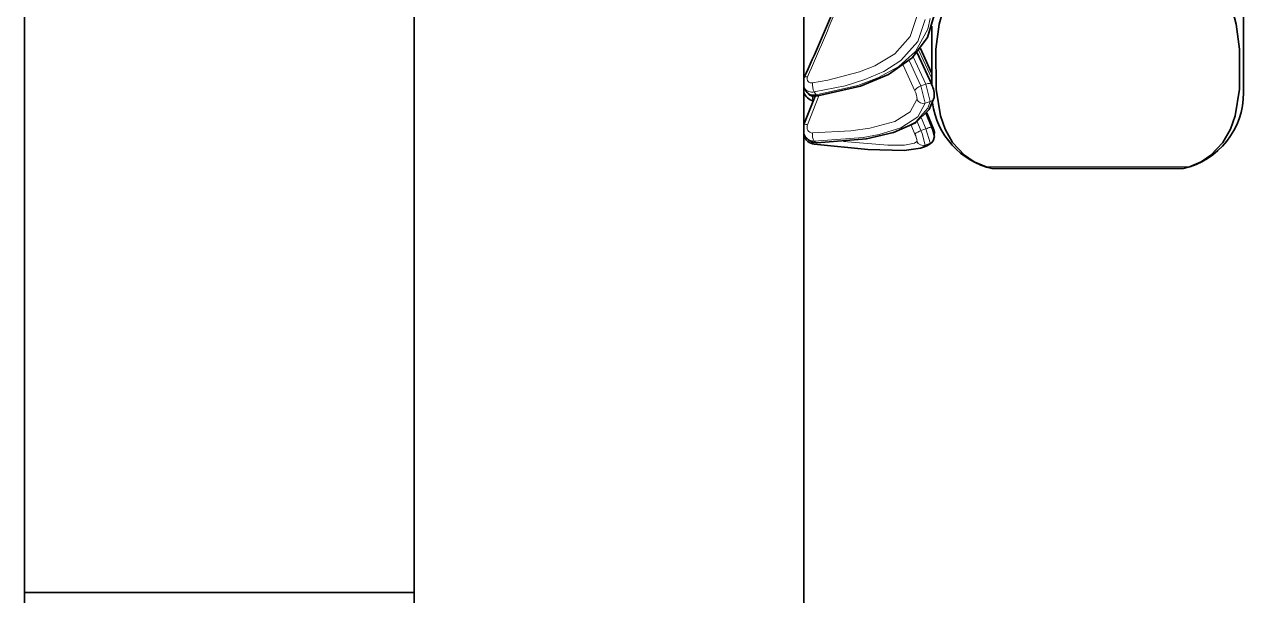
# Model space of a CAD drawing. Extents: x 218 to 1434, y 54 to 743.
# Drawn here: x 258.04 to 267.43, y 424.53 to 428.92 of the extents above; entities that cross this region are included whole.
import ezdxf

# ---------------------------------------------------------------- set-up
doc = ezdxf.new("R2010")
doc.units = 0

msp = doc.modelspace()

# ---------------------------------------------------------------- linework, layer by layer
at = {"color": 7, "lineweight": 35, "ltscale": 0.11937}
msp.add_line((267.4303, 433.169), (267.4303, 428.3942), dxfattribs=at)
at = {"color": 7, "lineweight": 35}
for p, q in [((258.0446, 410.0303), (258.0446, 430.9697)), ((261.0446, 410.0303), (261.0446, 430.9697)), ((264.0446, 410.0303), (264.0446, 430.9697))]:
    msp.add_line(p, q, dxfattribs=at)
at = {"color": 7, "lineweight": 35, "ltscale": 0.160491}
for p, q in [((258.0446, 424.55), (258.0446, 430.9697)), ((261.0446, 424.55), (261.0446, 430.9697))]:
    msp.add_line(p, q, dxfattribs=at)
at = {"color": 7, "lineweight": 35, "ltscale": 0.011279}
msp.add_line((265.0303, 428.9054), (265.0303, 428.4542), dxfattribs=at)
at = {"color": 7, "lineweight": 13, "ltscale": 0.005787}
msp.add_line((264.8868, 428.6705), (264.9838, 428.4603), dxfattribs=at)
at = {"color": 7, "lineweight": 35, "ltscale": 0.006752}
msp.add_line((264.9161, 428.7015), (265.0292, 428.4562), dxfattribs=at)
at = {"color": 7, "lineweight": 13, "ltscale": 0.00595}
msp.add_line((264.9305, 428.7185), (265.0302, 428.5024), dxfattribs=at)
at = {"color": 7, "lineweight": 35, "ltscale": 0.004862}
msp.add_line((265.0232, 428.5569), (264.9427, 428.7339), dxfattribs=at)
at = {"color": 7, "lineweight": 13, "ltscale": 0.005419}
msp.add_line((264.9002, 428.4076), (264.8093, 428.6044), dxfattribs=at)
at = {"color": 7, "lineweight": 13, "ltscale": 0.005365}
msp.add_line((264.9466, 428.4476), (264.8567, 428.6425), dxfattribs=at)
at = {"color": 7, "lineweight": 35, "ltscale": 0.000448503}
msp.add_line((265.0232, 428.5569), (265.0302, 428.5404), dxfattribs=at)
at = {"color": 7, "lineweight": 13, "ltscale": 0.000984132}
msp.add_line((264.9838, 428.4603), (264.9466, 428.4476), dxfattribs=at)
at = {"color": 7, "lineweight": 13, "ltscale": 0.00346}
msp.add_line((264.9838, 428.4603), (265.0175, 428.326), dxfattribs=at)
at = {"color": 7, "lineweight": 35, "ltscale": 0.005855}
msp.add_line((264.1309, 428.3674), (264.0446, 428.1497), dxfattribs=at)
at = {"color": 7, "lineweight": 35, "ltscale": 0.000190107}
msp.add_line((264.045, 428.4361), (264.0485, 428.4294), dxfattribs=at)
at = {"color": 7, "lineweight": 35, "ltscale": 0.000665599}
msp.add_line((264.0485, 428.4294), (264.0622, 428.4066), dxfattribs=at)
at = {"color": 7, "lineweight": 13, "ltscale": 0.006008}
msp.add_line((264.0735, 428.1457), (264.1597, 428.37), dxfattribs=at)
at = {"color": 7, "lineweight": 13, "ltscale": 0.000667858}
msp.add_line((264.1252, 428.4002), (264.1392, 428.3775), dxfattribs=at)
at = {"color": 7, "lineweight": 13, "ltscale": 0.003465}
msp.add_line((264.98, 428.3131), (264.9466, 428.4476), dxfattribs=at)
at = {"color": 7, "lineweight": 13, "ltscale": 0.000405608}
msp.add_line((264.1272, 428.358), (264.1115, 428.3619), dxfattribs=at)
at = {"color": 7, "lineweight": 13, "ltscale": 0.000990692}
msp.add_line((265.0175, 428.326), (264.98, 428.3131), dxfattribs=at)
at = {"color": 7, "lineweight": 13, "ltscale": 0.002204}
msp.add_line((264.9507, 428.1978), (264.9838, 428.1161), dxfattribs=at)
at = {"color": 7, "lineweight": 35, "ltscale": 0.002906}
msp.add_line((264.9865, 428.2339), (265.0302, 428.1262), dxfattribs=at)
at = {"color": 7, "lineweight": 13, "ltscale": 0.002594}
msp.add_line((264.9912, 428.2395), (265.0302, 428.1434), dxfattribs=at)
at = {"color": 7, "lineweight": 35, "ltscale": 0.003584}
msp.add_line((265.0454, 428.107), (264.9915, 428.2399), dxfattribs=at)
at = {"color": 7, "lineweight": 13, "ltscale": 0.00185}
msp.add_line((264.9002, 428.0751), (264.8723, 428.1437), dxfattribs=at)
at = {"color": 7, "lineweight": 13, "ltscale": 0.001904}
msp.add_line((264.9466, 428.1017), (264.9179, 428.1722), dxfattribs=at)
at = {"color": 7, "lineweight": 13, "ltscale": 0.000999005}
msp.add_line((264.9838, 428.1161), (264.9466, 428.1017), dxfattribs=at)
at = {"color": 7, "lineweight": 13, "ltscale": 0.000183883}
msp.add_line((265.0258, 428.1376), (265.0302, 428.1434), dxfattribs=at)
at = {"color": 7, "lineweight": 13, "ltscale": 0.001017}
msp.add_line((265.0302, 428.1434), (265.0458, 428.1058), dxfattribs=at)
at = {"color": 7, "lineweight": 35, "ltscale": 0.000442916}
msp.add_line((264.0708, 428.0403), (264.0845, 428.0291), dxfattribs=at)
at = {"color": 7, "lineweight": 13, "ltscale": 0.00044777}
msp.add_line((264.1252, 428.0218), (264.1392, 428.0106), dxfattribs=at)
at = {"color": 7, "lineweight": 13, "ltscale": 0.000143858}
msp.add_line((264.1392, 428.0106), (264.1446, 428.0086), dxfattribs=at)
at = {"color": 7, "lineweight": 13, "ltscale": 0.001004}
msp.add_line((265.0175, 428.0052), (264.98, 427.9906), dxfattribs=at)
at = {"color": 7, "lineweight": 35, "ltscale": 0.000807265}
msp.add_line((264.9734, 427.978), (264.9427, 427.9678), dxfattribs=at)
at = {"color": 7, "lineweight": 35, "ltscale": 0.001228}
for p, q in [((265.4949, 427.8097), (265.4476, 427.8231)), ((266.9656, 427.8097), (267.0129, 427.8231))]:
    msp.add_line(p, q, dxfattribs=at)
at = {"color": 7, "lineweight": 13, "ltscale": 0.039132}
msp.add_line((267.0129, 427.8231), (265.4476, 427.8231), dxfattribs=at)
at = {"color": 7, "lineweight": 35, "ltscale": 0.036768}
msp.add_line((266.9656, 427.8097), (265.4949, 427.8097), dxfattribs=at)
at = {"color": 7, "lineweight": 35, "ltscale": 0.075}
msp.add_line((261.0446, 424.55), (258.0446, 424.55), dxfattribs=at)
at = {"color": 7, "lineweight": 35, "ltscale": 0.013488}
msp.add_line((261.0446, 424.0105), (261.0446, 424.55), dxfattribs=at)
at = {"color": 7, "lineweight": 35}
for points in [[(265.4476, 429.3531), (265.3646, 429.3179), (265.2827, 429.2642), (265.2198, 429.2038), (265.1562, 429.1125), (265.1142, 429.0183), (265.0868, 428.9214), (265.0607, 428.7277), (265.0628, 428.4206), (265.0963, 428.2156), (265.1317, 428.1135), (265.1905, 428.0095), (265.2826, 427.912), (265.3561, 427.8628), (265.4476, 427.8231)], [(267.0129, 429.3531), (267.096, 429.3179), (267.1779, 429.2642), (267.2407, 429.2038), (267.3043, 429.1125), (267.3464, 429.0183), (267.3737, 428.9214), (267.3998, 428.7277), (267.3977, 428.4206), (267.3642, 428.2156), (267.3289, 428.1135), (267.2701, 428.0095), (267.178, 427.912), (267.1044, 427.8628), (267.0129, 427.8231)], [(264.1513, 428.3686), (264.4818, 428.4449), (264.6973, 428.5343), (264.8784, 428.6624), (264.9957, 428.8185), (265.0487, 428.9911)], [(264.1446, 428.0086), (264.5277, 428.0394), (264.7362, 428.0867), (264.9044, 428.163), (265.01, 428.2653), (265.0478, 428.356)], [(265.0409, 428.0237), (265.0498, 428.057), (265.0379, 428.1059), (265.0302, 428.1262)], [(264.9427, 427.9678), (264.818, 427.9496), (264.5381, 427.9579), (264.1237, 427.9989)]]:
    msp.add_lwpolyline(points, dxfattribs=at)
at = {"color": 7, "lineweight": 13}
for points in [[(264.9155, 428.9798), (264.8626, 428.8264), (264.7448, 428.694), (264.5909, 428.6013), (264.4737, 428.5543), (264.2283, 428.4897), (264.1115, 428.4692)], [(264.98, 428.956), (264.9212, 428.7875), (264.7911, 428.6407), (264.6617, 428.5578), (264.515, 428.4944), (264.3619, 428.4478), (264.1252, 428.4002)], [(264.1392, 428.3775), (264.4593, 428.4494), (264.6154, 428.5073), (264.7753, 428.5957), (264.9037, 428.7109), (264.9984, 428.8814), (265.0175, 428.9658)], [(264.9155, 428.3412), (264.8629, 428.247), (264.7459, 428.1733), (264.553, 428.1202), (264.4077, 428.1001), (264.1115, 428.0839)], [(264.98, 428.3131), (264.9216, 428.2085), (264.7925, 428.1241), (264.6255, 428.0716), (264.5021, 428.0492), (264.1252, 428.0218)], [(264.1392, 428.0106), (264.4587, 428.032), (264.6165, 428.0578), (264.7755, 428.103), (264.9058, 428.1697), (264.9995, 428.2747), (265.0175, 428.326)], [(264.98, 427.9906), (264.9554, 428.0792), (264.9466, 428.1017)], [(264.9838, 428.1161), (265.0179, 428.0077), (265.0175, 428.0052)], [(264.9155, 428.0195), (264.8972, 428.0058), (264.8203, 427.9906), (264.6902, 427.9907), (264.351, 428.019)]]:
    msp.add_lwpolyline(points, dxfattribs=at)
at = {"color": 7, "lineweight": 35}
for centre, radius, start, end in [((246.046, 436.7529), 19.7981, 335.38716, 337.19749), ((264.1437, 428.4347), 0.1069, 201.86344, 255.94367), ((264.1342, 428.4532), 0.086, 212.91416, 281.4274), ((264.871, 428.3729), 0.1783, 354.9726, 27.78917), ((266.8303, 428.3942), 0.6, 283.03902, 0), ((265.6303, 428.3942), 0.6, 187.57951, 256.96098), ((264.9984, 428.0863), 0.0513, 345.07725, 22.38748), ((264.1284, 428.1103), 0.0906, 202.32093, 230.5928), ((264.1363, 428.0962), 0.0981, 200.92271, 262.65925), ((264.1421, 428.0998), 0.0912, 230.86292, 271.58643), ((264.9407, 428.1003), 0.1264, 284.96425, 321.99715)]:
    msp.add_arc(centre, radius, start, end, dxfattribs=at)
at = {"color": 7, "lineweight": 13}
for centre, radius, start, end in [((253.2416, 433.3987), 11.8815, 335.73209, 338.71406), ((264.0647, 428.4896), 0.0265, 71.06625, 137.60574), ((264.1013, 428.5), 0.0315, 151.15314, 288.29865), ((264.2366, 428.4578), 0.1257, 174.77548, 207.32246), ((264.9997, 428.5055), 0.031, 306.26296, 354.09512), ((264.1075, 428.4723), 0.0735, 216.00769, 283.85513), ((264.1212, 428.4495), 0.0735, 216.05737, 284.02748), ((264.1259, 428.4161), 0.0561, 208.92448, 255.0967), ((264.153, 428.3828), 0.0146, 201.14682, 263.04072), ((264.7722, 428.3407), 0.144, 0.18406, 27.60465), ((264.143, 428.3504), 0.0326, 159.90161, 217.47828), ((264.9642, 428.3656), 0.0548, 206.68751, 286.72054), ((265.0067, 428.3676), 0.0428, 284.47561, 344.23874), ((264.0508, 428.1034), 0.0474, 61.71393, 97.50414), ((264.1124, 428.1263), 0.0428, 153.46499, 268.70415), ((264.1967, 428.068), 0.0861, 169.44665, 212.87053), ((264.9797, 427.9836), 0.122, 105.67212, 130.98393), ((264.123, 428.1048), 0.083, 231.0681, 271.56363), ((264.1367, 428.0937), 0.083, 231.08853, 271.75346), ((264.1287, 428.0129), 0.0148, 178.92866, 256.05639), ((264.766, 428.0038), 0.1512, 5.99309, 27.98672), ((264.9626, 428.038), 0.0506, 201.48751, 290.1563), ((264.9244, 428.0409), 0.0751, 284.04009, 317.8869), ((264.9539, 428.0607), 0.0847, 283.24867, 318.86495), ((265.0004, 428.0506), 0.0486, 290.55206, 324.76784)]:
    msp.add_arc(centre, radius, start, end, dxfattribs=at)
for centre, major_axis, ratio, start_param, end_param in [((264.9838, 428.4353), (0.0454, 0.021), 0.464282, 0.000001, 1.359698), ((264.9466, 428.4226), (0.0454, 0.021), 0.464285, 1.359706, 2.888033), ((264.9838, 428.1074), (0.0463, 0.0188), 0.161243, 6.176803, 7.788633)]:
    msp.add_ellipse(centre, major_axis=major_axis, ratio=ratio, start_param=start_param, end_param=end_param, dxfattribs=at)

doc.saveas('drawing.dxf')
